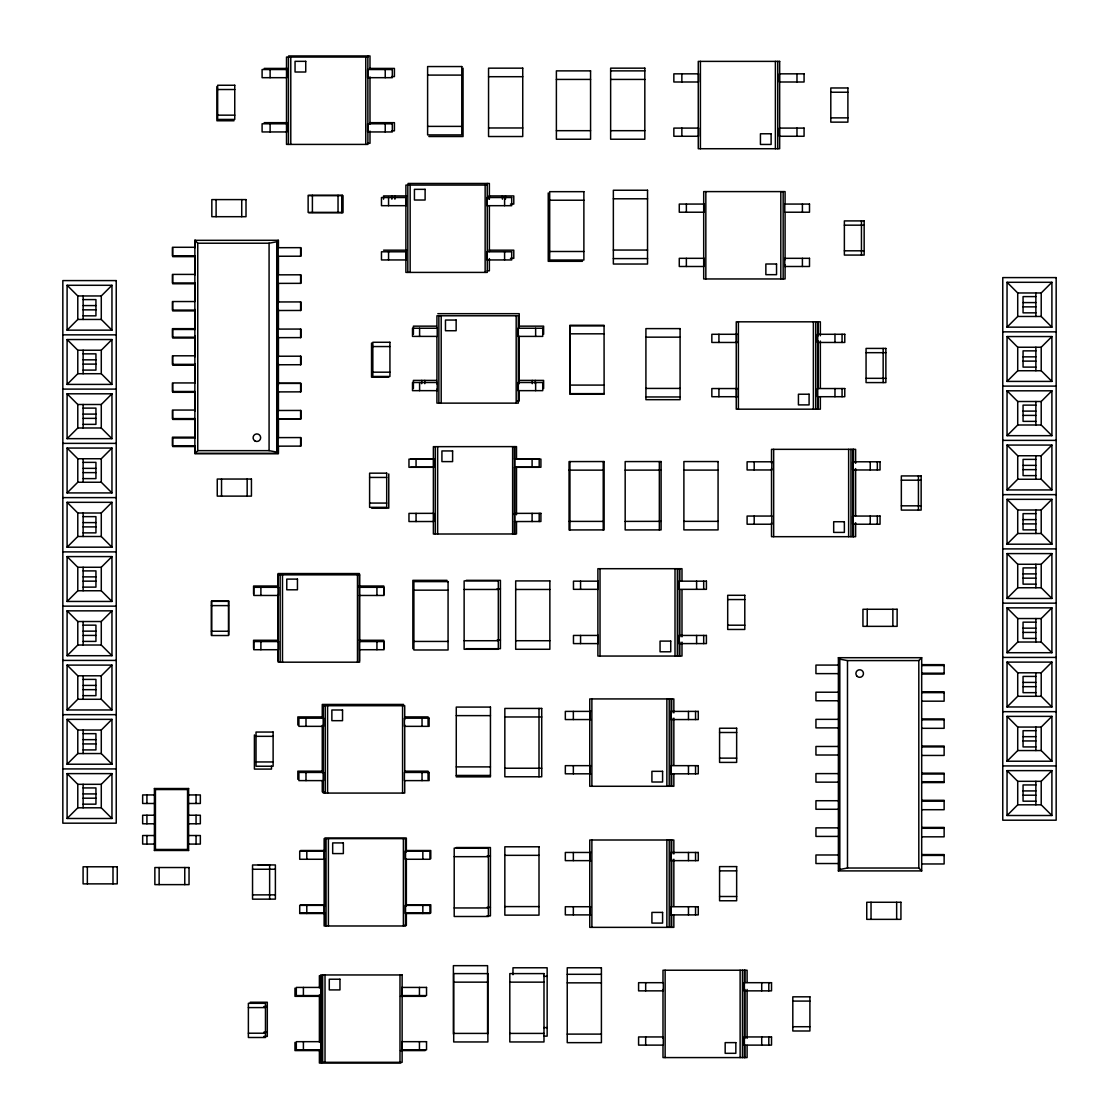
<?xml version="1.0" encoding="UTF-8"?>
<svg xmlns="http://www.w3.org/2000/svg" width="1119" height="1119" viewBox="0 0 1119 1119"><rect width="100%" height="100%" fill="white"/><g stroke="black" fill="none" stroke-linecap="round" stroke-linejoin="round"><path stroke-width="1.5" d="M67.098 330.147L77.784 319.461L101.283 319.461L111.956 330.147L111.956 285.289L67.098 285.289L67.098 330.147L111.956 330.147M67.098 285.289L77.784 295.962L101.283 295.962L111.956 285.289M67.098 384.404L77.784 373.718L101.283 373.718L111.956 384.404L111.956 339.547L67.098 339.547L67.098 384.404L111.956 384.404M67.098 339.547L77.784 350.219L101.283 350.219L111.956 339.547M67.098 438.662L77.784 427.99L101.283 427.99L111.956 438.662L111.956 393.804L67.098 393.804L67.098 438.662L111.956 438.662M67.098 393.804L77.784 404.491L101.283 404.491L111.956 393.804M194.874 240.333L197.755 243.215L269.078 243.215L276.743 241.774L278.183 240.333L278.183 453.531L194.874 453.531L194.874 240.333L278.435 240.291L278.435 247.663M67.098 492.919L77.784 482.247L101.283 482.247L111.956 492.919L111.956 448.062L67.098 448.062L67.098 492.919L111.956 492.919M67.098 448.062L77.784 458.748L101.283 458.748L111.956 448.062M67.098 547.191L77.784 536.505L101.283 536.505L111.956 547.191L67.098 547.191L67.098 502.319L111.956 502.319L111.956 547.191M67.098 502.319L77.784 513.006L101.283 513.006L111.956 502.319M194.874 453.531L197.755 450.649L197.755 243.215M67.098 601.449L77.784 590.762L101.283 590.762L111.956 601.449L67.098 601.449L67.098 556.591L111.956 556.591L111.956 601.449M67.098 556.591L77.784 567.263L101.283 567.263L111.956 556.591M67.098 655.706L77.784 645.02L101.283 645.02L111.956 655.706L67.098 655.706L67.098 610.848L111.956 610.848L111.956 655.706M101.283 645.02L101.283 621.521L111.956 610.848M67.098 709.964L77.784 699.277L101.283 699.277L111.956 709.964L111.956 665.106L67.098 665.106L67.098 709.964L111.956 709.964M101.283 699.277L101.283 675.792L111.956 665.106M67.098 764.221L77.784 753.549L77.784 730.05L67.098 719.363L111.956 719.363L111.956 764.221L67.098 764.221L67.098 719.363M111.956 764.221L101.283 753.549L101.283 730.05L111.956 719.363M67.098 818.479L77.784 807.806L77.784 784.307L67.098 773.621L111.956 773.621L111.956 818.479L67.098 818.479L67.098 773.621M77.784 784.307L101.283 784.307L111.956 773.621M188.593 850.482L187.558 849.461L187.558 789.552L188.593 788.531L154.408 788.531L154.408 850.482L188.593 850.482L188.593 788.531M154.408 850.482L155.429 849.461L155.429 789.552L154.408 788.531M1007.044 327.154L1017.717 316.467L1041.216 316.467L1051.902 327.154L1051.902 282.296L1007.044 282.296L1007.044 327.154L1051.902 327.154M1007.044 282.296L1017.717 292.968L1041.216 292.968L1051.902 282.296M1007.044 381.411L1017.717 370.739L1017.717 347.24L1007.044 336.553L1007.044 381.411L1051.902 381.411L1051.902 336.553L1007.044 336.553M1051.902 381.411L1041.216 370.739L1041.216 347.24L1051.902 336.553M1007.044 435.669L1017.717 424.996L1041.216 424.996L1051.902 435.669L1051.902 390.811L1007.044 390.811L1007.044 435.669L1051.902 435.669M1007.044 390.811L1017.717 401.497L1041.216 401.497L1051.902 390.811M1007.044 489.94L1017.717 479.254L1017.717 455.755L1007.044 445.068L1007.044 489.94L1051.902 489.94L1051.902 445.068L1007.044 445.068M1017.717 455.755L1041.216 455.755L1051.902 445.068M1007.044 544.198L1017.717 533.511L1017.717 510.012L1007.044 499.34L1007.044 544.198L1051.902 544.198L1051.902 499.34L1007.044 499.34M1017.717 510.012L1041.216 510.012L1051.902 499.34M921.692 870.904L918.811 868.022L918.811 660.588L921.692 657.706L838.383 657.706L838.383 870.904L921.692 870.904L921.692 657.706M1007.044 598.455L1017.717 587.769L1017.717 564.27L1007.044 553.597L1007.044 598.455L1051.902 598.455L1051.902 553.597L1007.044 553.597M1017.717 564.27L1041.216 564.27L1051.902 553.597M1007.044 652.713L1017.717 642.026L1017.717 618.541L1007.044 607.855L1007.044 652.713L1051.902 652.713L1051.902 607.855L1007.044 607.855M1017.717 618.541L1041.216 618.541L1051.902 607.855M838.383 870.904L839.823 869.463L847.489 868.022L918.811 868.022M1007.044 706.97L1017.717 696.298L1041.216 696.298L1051.902 706.97L1051.902 662.112L1007.044 662.112L1007.044 706.97L1051.902 706.97M1007.044 662.112L1017.717 672.799L1041.216 672.799L1051.902 662.112M1007.044 761.228L1017.717 750.555L1041.216 750.555L1051.902 761.228L1007.044 761.228L1007.044 716.37L1051.902 716.37L1051.902 761.228M1007.044 716.37L1017.717 727.056L1041.216 727.056L1051.902 716.37M1007.044 815.499L1017.717 804.813L1041.216 804.813L1051.902 815.499L1007.044 815.499L1007.044 770.627L1051.902 770.627L1051.902 815.499M1007.044 770.627L1017.717 781.314L1041.216 781.314L1051.902 770.627M288.604 55.95L369.997 55.95L369.997 68.175M367.899 57.055L286.506 57.055L286.506 144.407L367.899 144.407L367.857 55.95M264.182 68.413L287.289 68.413M369.704 68.413L394.42 68.413L394.42 76.582L391.58 76.582M610.638 70.875L644.824 70.875M427.612 75.099L461.783 75.099M488.555 76.707L522.741 76.707M556.381 79.421L590.566 79.421M610.638 79.421L644.824 79.421M217.659 89.52L234.752 89.52M830.802 92.234L847.894 92.234M217.659 115.159L234.752 115.159M830.802 117.873L847.894 117.873M234.011 120.768L216.918 120.768L216.918 86.597M264.182 122.67L287.289 122.67M369.704 122.67L394.42 122.67L394.42 130.839L391.58 130.839M427.612 126.377L461.783 126.377M488.555 127.972L522.741 127.972M556.381 130.685L590.566 130.685M610.638 130.685L644.824 130.685M428.871 136.518L463.056 136.518L463.056 68.161M367.857 143.302L369.997 143.302L369.997 131.077M407.973 183.46L489.367 183.46L489.367 199.182M487.269 185.069L405.889 185.069L405.889 272.407L487.269 272.407L487.227 183.46M308.788 195.601L342.973 195.601L342.973 212.694L308.788 212.694M406.659 195.923L383.565 195.923L383.565 199.196M613.352 198.79L647.537 198.79M549.695 200.217L583.88 200.217M510.46 204.092L513.789 204.092L513.789 195.923L489.073 195.923L489.073 199.196M844.369 225.171L864.162 225.171M194.874 247.285L172.438 247.285L172.438 255.831L194.874 255.831M278.183 247.705L300.871 247.663L300.871 256.209L278.183 256.251M383.565 250.18L406.659 250.18M489.073 250.18L513.789 250.18L513.789 258.349L510.46 258.349M613.352 250.055L647.537 250.055M844.369 250.81L864.162 250.81M549.695 251.495L583.88 251.495M195.126 256.643L172.69 256.643L172.69 248.096M613.352 258.601L647.537 258.601M582.426 261.314L548.24 261.314L548.24 192.958M487.227 270.812L489.367 270.812L489.367 258.587M194.874 274.407L172.438 274.407L172.438 282.953L194.874 282.953M278.183 274.84L300.871 274.798L300.871 283.345L278.183 283.387M195.126 283.764L172.69 283.764L172.69 275.218M1035.872 296.605L1023.06 296.605L1023.06 312.844L1035.872 312.844M83.128 299.598L95.94 299.598L95.94 315.838L83.128 315.838M194.874 301.543L172.438 301.543L172.438 310.089L194.874 310.089M278.183 301.962L300.871 301.92L300.871 310.467L278.183 310.509M1023.06 302.592L1035.872 302.592M83.128 305.585L95.94 305.585M1023.06 306.858L1035.872 306.858M83.128 309.851L95.94 309.851M195.126 310.9L172.69 310.9L172.69 302.354M437.823 313.684L519.216 313.684L519.216 327.657M604.12 325.895L569.949 325.895L569.949 394.252L604.12 394.252L604.064 325.279L569.879 325.279L569.879 393.636L604.064 393.636M436.508 326.147L413.401 326.147L413.401 334.315M518.908 326.147L543.624 326.147L543.624 334.315M194.874 328.664L172.438 328.664L172.438 337.211L194.874 337.211M278.183 329.098L300.871 329.056L300.871 337.602L278.183 337.644M195.126 329.476L172.69 329.476L172.69 338.022L195.126 338.022M1002.764 331.853L1056.168 331.853M569.879 333.826L604.064 333.826M737.645 334.287L711.838 334.287L711.838 342.456L737.645 342.456M62.832 334.847L116.236 334.847M645.915 337.155L680.086 337.155M372.837 346.554L389.93 346.554M1017.717 347.24L1041.216 347.24M1035.872 350.862L1023.06 350.862L1023.06 367.102L1035.872 367.102M866.064 352.681L885.87 352.681M83.128 353.856L95.94 353.856L95.94 370.095L83.128 370.095M194.874 355.8L172.438 355.8L172.438 364.346L194.874 364.346M278.183 356.234L300.871 356.192L300.871 364.724L278.183 364.766M1023.06 356.849L1035.872 356.849M83.128 359.842L95.94 359.842M1023.06 361.115L1035.872 361.115M83.128 364.109L95.94 364.109M195.126 365.158L172.69 365.158L172.69 356.611M1017.717 370.739L1041.216 370.739M372.837 372.179L389.93 372.179M388.629 377.201L371.536 377.201L371.536 343.029M866.064 378.32L885.87 378.32M436.508 380.404L413.401 380.404L413.401 388.573M194.874 382.936L172.438 382.936L172.438 391.482L194.874 391.482M278.435 383.313L300.871 383.313L300.871 391.86L278.183 391.902M278.183 383.355L300.605 383.355L300.605 391.902M569.879 385.09L604.064 385.09M1002.764 386.111L1056.168 386.111M645.915 388.419L680.086 388.419M737.645 388.545L711.838 388.545L711.838 396.713L737.645 396.713M62.832 389.104L116.236 389.104M195.126 392.293L172.69 392.293L172.69 383.747M645.915 396.965L680.086 396.965M517.076 401.036L519.216 401.036L519.216 390.559M1035.872 405.12L1023.06 405.12L1023.06 421.359L1035.872 421.359M83.128 408.113L95.94 408.113L95.94 424.353L83.128 424.353M194.874 410.058L172.438 410.058L172.438 418.604L194.874 418.604M278.183 410.491L300.871 410.449L300.871 418.996L278.435 418.996M1023.06 411.107L1035.872 411.107M83.128 414.1L95.94 414.1M1023.06 415.387L1035.872 415.387M83.128 418.366L95.94 418.366M278.183 419.038L300.605 419.038L300.605 410.491M194.874 437.193L172.438 437.193L172.438 445.74L194.874 445.74M278.183 437.613L300.871 437.571L300.871 446.117L278.183 446.159M1002.764 440.368L1056.168 440.368M62.832 443.362L116.236 443.362M197.755 450.649L269.078 450.649L276.743 452.09L278.183 453.531M410.687 459.084L433.794 459.084M516.195 459.084L540.911 459.084L540.911 467.252L516.195 467.252M1035.872 459.391L1023.06 459.391L1023.06 475.617L1035.872 475.617M83.128 462.371L95.94 462.371L95.94 478.61L83.128 478.61M1023.06 465.364L1035.872 465.364M410.687 467.252L433.794 467.252M83.128 468.357L95.94 468.357M1023.06 469.644L1035.872 469.644M569.053 470.134L603.225 470.134M625.171 470.134L661.105 470.092M683.891 470.092L718.076 470.092M83.128 472.624L95.94 472.624M369.606 477.435L386.698 477.435M1017.717 479.254L1041.216 479.254L1051.902 489.94M901.341 480.191L921.147 480.191M1002.764 494.64L1056.168 494.64M62.832 497.619L116.236 497.619M369.606 503.074L386.698 503.074M901.341 505.83L921.147 505.83M371.69 508.138L388.769 508.138L388.769 473.952M433.794 513.341L408.967 513.383L408.967 521.552L433.794 521.51M1035.872 513.649L1023.06 513.649L1023.06 529.874L1035.872 529.874M83.128 516.642L95.94 516.642L95.94 532.868L83.128 532.868M1023.06 519.622L1035.872 519.622M569.053 521.398L603.225 521.398M625.171 521.398L661.105 521.356M683.891 521.356L718.076 521.356M83.128 522.615L95.94 522.615M1023.06 523.902L1035.872 523.902M83.128 526.895L95.94 526.895M1017.717 533.511L1041.216 533.511L1051.902 544.198M1002.764 548.897L1056.168 548.897M62.832 551.891L116.236 551.891M1035.872 567.906L1023.06 567.906L1023.06 584.146L1035.872 584.146M83.128 570.9L95.94 570.9L95.94 587.125L83.128 587.125M1023.06 573.893L1035.872 573.893M83.128 576.872L95.94 576.872M1023.06 578.159L1035.872 578.159M447.027 580.341L412.855 580.341L412.855 648.698M466.259 580.341L500.431 580.341L500.431 648.698L466.259 648.698M83.128 581.153L95.94 581.153M278.281 586.02L253.565 586.02L253.565 594.175M359.073 586.02L383.789 586.02L383.789 594.175M359.311 587.307L384.027 587.307L384.027 595.462L359.311 595.462M1017.717 587.769L1041.216 587.769L1051.902 598.455M497.018 588.888L500.431 588.888M464.133 589.461L498.319 589.461M515.691 589.461L549.863 589.461M413.89 590.161L448.076 590.161M727.7 599.56L744.792 599.56M1002.764 603.155L1056.168 603.155M211.421 605.617L228.514 605.617M62.832 606.148L116.236 606.148M67.098 610.848L77.784 621.521L101.283 621.521M1035.872 622.164L1023.06 622.164L1023.06 638.403L1035.872 638.403M83.128 625.157L95.94 625.157L95.94 641.397L83.128 641.397M727.7 625.199L744.792 625.199M1023.06 628.151L1035.872 628.151M83.128 631.144L95.94 631.144M211.421 631.242L228.514 631.242M1023.06 632.417L1035.872 632.417M83.128 635.41L95.94 635.41M497.018 640.152L500.431 640.152M278.281 640.278L253.565 640.278L253.565 648.447M359.073 640.278L383.789 640.278L383.789 648.447M464.133 640.725L498.319 640.725M515.691 640.725L549.863 640.725M413.89 641.439L448.076 641.439M1017.717 642.026L1041.216 642.026L1051.902 652.713M1002.764 657.413L1056.168 657.413M62.832 660.406L116.236 660.406M838.383 657.706L839.823 659.147L847.489 660.588L918.811 660.588M921.692 664.658L944.128 664.658L944.128 674.058L921.692 674.058M838.383 665.078L815.947 665.078L815.947 673.624L838.383 673.624M921.692 665.511L944.128 665.511M921.692 673.204L944.128 673.204M67.098 665.106L77.784 675.792L101.283 675.792M1035.872 676.422L1023.06 676.422L1023.06 692.661L1035.872 692.661M83.128 679.415L95.94 679.415L95.94 695.654L83.128 695.654M1023.06 682.408L1035.872 682.408M83.128 685.401L95.94 685.401M1023.06 686.674L1035.872 686.674M83.128 689.668L95.94 689.668M921.692 691.78L944.128 691.78L944.128 701.179L921.692 701.179M838.383 692.213L815.947 692.213L815.947 700.76L838.383 700.76M921.692 692.633L944.128 692.633M403.637 704.438L322.258 704.438L322.258 718.412M591.098 711.39L565.333 711.39L565.333 719.559L591.098 719.559M1002.764 711.67L1056.168 711.67M62.832 714.663L116.236 714.663M456.272 715.628L490.458 715.628M322.552 716.901L297.836 716.901L297.836 725.07M404.952 716.901L428.059 716.901L428.059 725.07M504.837 716.971L541.722 716.971M921.692 718.916L944.128 718.916L944.128 728.315L921.692 728.315M838.383 719.349L815.947 719.349L815.947 727.882L838.383 727.882M921.692 719.769L944.128 719.769M77.784 730.05L101.283 730.05M1035.872 730.693L1023.06 730.693L1023.06 746.919L1035.872 746.919M719.573 732.497L736.652 732.497M83.128 733.672L95.94 733.672L95.94 749.912L83.128 749.912M256.027 736.33L273.12 736.33M1023.06 736.666L1035.872 736.666M83.128 739.659L95.94 739.659M1023.06 740.946L1035.872 740.946M83.128 743.925L95.94 743.925M921.692 746.051L944.128 746.051L944.128 755.451L921.692 755.451M838.383 746.471L815.947 746.471L815.947 755.017L838.383 755.017M921.692 746.905L944.128 746.905M77.784 753.549L101.283 753.549M719.573 758.136L736.652 758.136M256.027 761.955L273.12 761.955M591.098 765.662L565.333 765.662L565.333 773.816L591.098 773.816M1002.764 765.928L1056.168 765.928M456.272 766.893L490.458 766.893M504.837 768.235L541.722 768.235M62.832 768.921L116.236 768.921M322.552 771.173L297.836 771.173L297.836 779.328M404.952 771.173L428.059 771.173L428.059 779.328M921.692 773.173L944.128 773.173L944.128 782.573L921.692 782.573M838.383 773.607L815.947 773.607L815.947 782.153L838.383 782.153M921.692 774.026L944.128 774.026M456.272 775.439L490.458 775.439M921.692 781.719L944.128 781.719M1035.872 784.951L1023.06 784.951L1023.06 801.176L1035.872 801.176M83.128 787.93L95.94 787.93L95.94 804.169L83.128 804.169M155.429 789.552L187.558 789.552M1023.06 790.923L1035.872 790.923M324.384 791.79L322.258 791.79L322.258 781.314M83.128 793.917L95.94 793.917M154.408 794.938L142.659 794.938L142.659 803.484L154.408 803.484M188.593 794.938L200.343 794.938L200.343 803.484L188.593 803.484M1023.06 795.203L1035.872 795.203M83.128 798.197L95.94 798.197M921.692 800.309L944.128 800.309L944.128 809.708L921.692 809.708M838.383 800.728L815.947 800.728L815.947 809.275L838.383 809.275M921.692 801.162L944.128 801.162M77.784 807.806L101.283 807.806L111.956 818.479M154.408 815.233L142.659 815.233L142.659 823.78L154.408 823.78M188.593 815.233L200.343 815.233L200.343 823.78L188.593 823.78M921.692 827.431L944.128 827.431L944.128 836.83L921.692 836.83M838.383 827.864L815.947 827.864L815.947 836.411L838.383 836.411M921.692 828.284L944.128 828.284M154.408 835.529L142.659 835.529L142.659 844.076L154.408 844.076M188.593 835.529L200.343 835.529L200.343 844.076L188.593 844.076M456.258 847.531L490.43 847.531L490.43 915.901L487.017 915.901M155.429 849.461L187.558 849.461M300.549 850.51L325.265 850.51M406.057 850.51L430.773 850.51L430.773 858.665M591.098 852.468L565.333 852.468L565.333 860.637L591.098 860.637M921.692 854.566L944.128 854.566L944.128 863.966L921.692 863.966M838.383 854.986L815.947 854.986L815.947 863.532L838.383 863.532M504.837 855.336L539.008 855.336M921.692 855.42L944.128 855.42M487.017 856.077L490.43 856.077M454.202 856.678L488.388 856.678M258.293 864.945L275.386 864.945L275.386 899.13L252.544 899.172L252.544 864.987L269.637 864.987L269.637 899.172M252.544 869.267L275.386 869.225M719.573 870.862L736.652 870.862M252.544 894.892L275.386 894.85M719.573 896.501L736.652 896.501M300.549 904.767L325.265 904.767M406.057 904.767L430.773 904.767L430.773 912.922L406.057 912.922M504.837 906.6L539.008 906.6M591.098 906.726L565.333 906.726L565.333 914.894L591.098 914.894M487.017 907.355L490.43 907.355M454.202 907.957L488.388 907.957M300.549 912.922L325.265 912.922M404.225 925.385L406.351 925.385L406.351 913.16M567.235 974.299L601.407 974.299M543.736 976.327L547.149 976.327M453.699 982.146L487.87 982.146M509.816 982.146L543.988 982.146M567.235 982.846L601.407 982.846M319.684 996.33L294.968 996.33L294.968 988.161M400.476 996.33L425.192 996.33M792.811 1001.085L809.904 1001.085M250.222 1002.246L267.301 1002.246L267.301 1036.418L263.888 1036.418M263.888 1006.513L267.301 1006.513M248.376 1007.59L265.469 1007.59M792.811 1026.724L809.904 1026.724M543.736 1027.606L547.149 1027.606M263.888 1032.152L267.301 1032.152M248.376 1033.215L265.469 1033.215M453.699 1033.41L487.87 1033.41M509.816 1033.41L543.988 1033.41M567.235 1034.11L601.407 1034.11M543.736 1036.138L547.149 1036.138L547.149 967.781L512.978 967.781L512.978 974.733M319.684 1050.587L294.968 1050.587L294.968 1042.418M400.476 1050.587L425.192 1050.587M400.784 1063.05L319.391 1063.05L319.391 1050.825M1041.216 292.968L1041.216 316.467M1041.216 401.497L1041.216 424.996M1041.216 455.755L1041.216 479.254M1041.216 510.012L1041.216 533.511M1041.216 564.27L1041.216 587.769M1041.216 618.541L1041.216 642.026M1041.216 672.799L1041.216 696.298M1041.216 727.056L1041.216 750.555M1041.216 781.314L1041.216 804.813M1035.872 292.968L1035.872 316.467M1035.872 347.24L1035.872 370.739M1035.872 401.497L1035.872 424.996M1035.872 455.755L1035.872 479.254M1035.872 510.012L1035.872 533.511M1035.872 564.27L1035.872 587.769M1035.872 618.541L1035.872 642.026M1035.872 672.799L1035.872 696.298M1035.872 727.056L1035.872 750.555M1035.872 781.314L1035.872 804.813M1017.717 292.968L1017.717 316.467M1017.717 401.497L1017.717 424.996M1017.717 672.799L1017.717 696.298M1017.717 727.056L1017.717 750.555M1017.717 781.314L1017.717 804.813M918.433 475.925L918.433 510.096M896.655 902.264L896.655 919.356M892.864 609.268L892.864 626.346M883.157 348.415L883.157 382.586M877.324 461.797L877.324 469.966M877.324 516.055L877.324 524.224M871.03 902.264L871.03 919.356M870.232 461.797L870.232 469.966M870.232 516.055L870.232 524.224M867.225 609.268L867.225 626.346M861.448 220.905L861.448 255.076M855.629 463.308L855.629 449.334L771.523 449.334L771.523 463.308M855.629 468.553L855.629 515.719M855.629 522.713L855.629 536.686L771.523 536.686L771.523 522.713M853.489 449.334L853.489 463.308M853.489 468.553L853.489 515.719M853.489 522.713L853.489 536.686M852.916 449.334L852.916 536.686M850.986 449.334L850.986 536.686M848.636 449.334L848.636 536.686M847.489 660.588L847.489 868.022M842.061 334.287L842.061 342.456M842.061 388.545L842.061 396.713M839.823 659.147L839.823 869.463M834.97 334.287L834.97 342.456M834.97 388.545L834.97 396.713M820.353 335.798L820.353 321.824L736.246 321.824L736.246 409.176L820.353 409.176L820.353 396.951M820.353 341.043L820.353 388.209M818.213 321.824L818.213 335.798M818.213 341.043L818.213 388.209M818.213 396.951L818.213 409.176M817.639 321.824L817.639 409.176M815.709 321.824L815.709 409.176M813.373 321.824L813.373 409.176M802.407 204.064L802.407 212.218M802.407 258.321L802.407 266.49M796.98 73.84L796.98 81.995M796.98 128.098L796.98 136.266M785.09 203.826L785.09 191.601L703.697 191.601L703.697 278.953L785.09 278.953L785.09 264.979M785.09 212.568L785.09 259.734M783.16 191.601L783.16 278.953M780.81 191.601L780.81 278.953M777.733 61.377L777.733 148.729M775.383 61.377L775.383 148.729M773.663 449.334L773.663 536.686M771.523 468.553L771.523 515.719M768.809 982.692L768.809 990.861M768.809 1036.949L768.809 1045.118M761.717 982.692L761.717 990.861M761.717 1036.949L761.717 1045.118M754.192 461.797L754.192 469.966M754.192 516.055L754.192 524.224M747.1 982.454L747.1 970.229L662.994 970.229L662.994 982.454M747.1 989.448L747.1 1038.362M747.1 1045.356L747.1 1057.581L662.994 1057.581L662.994 1045.356M744.96 970.229L744.96 982.454M744.96 989.448L744.96 1038.362M744.96 1045.356L744.96 1057.581M744.387 970.229L744.387 1057.581M742.456 970.229L742.456 1057.581M740.121 970.229L740.121 1057.581M738.386 321.824L738.386 409.176M736.554 334.287L736.554 342.456M736.554 388.545L736.554 396.713M718.93 334.287L718.93 342.456M718.93 388.545L718.93 396.713M705.837 191.601L705.837 278.953M703.697 581.167L703.697 589.335M703.697 635.438L703.697 643.593M700.41 61.377L700.41 148.729M696.605 581.167L696.605 589.335M696.605 635.438L696.605 643.593M695.556 711.39L695.556 719.559M695.556 765.662L695.556 773.816M695.556 852.468L695.556 860.637M695.556 906.726L695.556 914.894M688.465 711.39L688.465 719.559M688.465 765.662L688.465 773.816M688.465 852.468L688.465 860.637M688.465 906.726L688.465 914.894M686.367 204.064L686.367 212.218M686.367 258.321L686.367 266.49M681.863 73.84L681.863 81.995M681.863 128.098L681.863 136.266M681.989 580.943L681.989 568.704L597.882 568.704L597.882 656.056L681.989 656.056L681.989 642.082M681.989 589.671L681.989 636.837M679.848 568.704L679.848 580.943M679.848 589.671L679.848 636.837M679.848 642.082L679.848 656.056M679.275 568.704L679.275 656.056M677.345 568.704L677.345 656.056M675.009 568.704L675.009 656.056M673.848 712.901L673.848 698.927L589.755 698.927L589.755 786.279L673.848 786.279L673.848 774.054M673.848 718.146L673.848 765.312M673.848 853.979L673.848 840.005L589.755 840.005L589.755 927.357L673.848 927.357L673.848 915.132M673.848 859.224L673.848 906.39M671.722 698.927L671.722 712.901M671.722 718.146L671.722 765.312M671.722 774.054L671.722 786.279M671.722 840.005L671.722 853.979M671.722 859.224L671.722 906.39M671.722 915.132L671.722 927.357M671.134 698.927L671.134 786.279M671.134 840.005L671.134 927.357M669.204 698.927L669.204 786.279M669.204 840.005L669.204 927.357M666.868 698.927L666.868 786.279M666.868 840.005L666.868 927.357M665.134 970.229L665.134 1057.581M662.994 989.448L662.994 1038.362M659.343 461.587L659.343 529.944M645.677 982.692L645.677 990.861M645.677 1036.949L645.677 1045.118M603.225 461.587L603.225 529.944M600.022 568.704L600.022 656.056M591.881 698.927L591.881 786.279M591.881 840.005L591.881 927.357M590.049 711.39L590.049 719.559M590.049 765.662L590.049 773.816M590.049 852.468L590.049 860.637M590.049 906.726L590.049 914.894M580.565 581.167L580.565 589.335M580.565 635.438L580.565 643.593M573.348 711.39L573.348 719.559M573.348 765.662L573.348 773.816M573.348 852.468L573.348 860.637M573.348 906.726L573.348 914.894M569.949 461.546L569.949 529.902M543.624 388.573L543.624 380.404L518.908 380.404L518.908 383.677M539.19 513.383L539.19 521.552M539.008 708.425L539.008 776.782M535.637 328.245L535.637 336.399M535.637 382.502L535.637 390.657M535.316 380.404L535.316 383.677M532.266 380.404L532.266 383.677M532.098 459.126L532.098 467.294M532.098 513.383L532.098 521.552M519.216 336.399L519.216 383.565M516.502 458.846L516.502 446.621L433.375 446.663L433.375 534.015L516.502 533.973L516.502 521.748M516.502 467.588L516.502 514.754M516.181 315.782L516.181 403.134M514.768 446.663L514.768 534.015M514.362 446.621L514.362 458.846M514.362 467.588L514.362 514.754M514.362 521.748L514.362 533.973M512.628 446.663L512.628 534.015M505.48 195.923L505.48 199.196M504.599 197.531L504.599 205.686M504.599 251.789L504.599 259.944M502.417 195.923L502.417 199.196M489.367 206.176L489.367 251.593M487.576 1034.026L487.576 965.669L453.391 965.669L453.391 1034.026M485.142 185.069L485.142 272.407M441.194 315.782L441.194 403.134M438.858 315.782L438.858 403.134M437.655 446.663L437.655 534.015M436.928 328.007L436.928 315.782L518.307 315.782L518.307 403.134L436.928 403.134L436.928 389.146M436.928 336.749L436.928 383.915M435.305 446.663L435.305 534.015M433.682 513.383L433.682 521.552M424.772 380.404L424.772 383.677M422.842 851.111L422.842 859.266M422.842 905.369L422.842 913.524M422.031 718.188L422.031 726.343M422.031 772.446L422.031 780.614M421.709 380.404L421.709 383.677M419.597 328.245L419.597 336.399M419.597 382.502L419.597 390.657M419.443 987.42L419.443 995.574M419.443 1041.677L419.443 1049.832M416.058 459.126L416.058 467.294M416.058 513.383L416.058 521.552M410.155 185.069L410.155 272.407M407.82 185.069L407.82 272.407M406.351 852.021L406.351 838.047L324.958 838.047L324.958 850.272M406.351 859L406.351 906.18M404.714 719.699L404.714 705.725L323.321 705.725L323.321 793.077L404.714 793.077L404.714 780.852M404.714 724.944L404.714 772.11M403.386 838.635L403.386 925.986M402.574 705.725L402.574 793.077M399.987 974.957L399.987 1062.309M394.923 195.923L394.923 199.196M391.874 195.923L391.874 199.196M388.559 197.531L388.559 205.686M388.559 251.789L388.559 259.944M385.23 69.532L385.23 77.687M385.23 123.789L385.23 131.944M376.935 587.307L376.935 595.462M376.935 641.565L376.935 649.719M369.997 76.917L369.997 124.083M365.759 57.055L365.759 144.407M359.381 639.942L359.381 573.557L277.988 573.557L277.988 587.531M359.381 650.419L359.381 660.909M357.479 574.844L357.479 662.182M341.91 195.601L341.91 212.694M338.036 195.321L338.036 212.414M328.399 838.635L328.399 925.986M327.587 705.725L327.587 793.077M326.063 838.635L326.063 925.986M325.251 705.725L325.251 793.077M324.958 859L324.958 906.18M324.958 913.16L324.958 925.385M325.014 974.957L325.014 1062.309M322.664 974.957L322.664 1062.309M322.258 725.406L322.258 772.572M321.531 987.923L321.531 975.698L319.391 975.698L319.391 987.923M321.531 994.917L321.531 1042.083M321.531 1049.076L321.531 1063.05M319.391 994.917L319.391 1042.083M312.397 195.321L312.397 212.414M306.802 851.111L306.802 859.266M306.802 905.369L306.802 913.524M305.991 718.188L305.991 726.343M305.991 772.446L305.991 780.614M303.403 987.42L303.403 995.574M303.403 1041.677L303.403 1049.832M300.605 247.705L300.605 256.251M300.605 274.84L300.605 283.387M300.605 301.962L300.605 310.509M300.605 329.098L300.605 337.644M300.605 356.234L300.605 364.766M300.605 437.613L300.605 446.159M290.786 57.055L290.786 144.407M288.436 57.055L288.436 144.407M282.492 574.844L282.492 662.182M280.156 574.844L280.156 662.182M278.435 256.209L278.435 274.798M278.435 283.345L278.435 302.564M278.435 309.543L278.435 328.762M278.435 337.504L278.435 356.709M278.435 363.703L278.435 384.67M278.435 391.65L278.435 410.869M278.435 419.415L278.435 438.005M278.435 446.551L278.435 453.489L195.126 453.489L195.126 446.551L172.69 446.551L172.69 438.005L195.126 438.005L195.126 419.415L172.69 419.415L172.69 410.869M277.988 594.525L277.988 639.942M277.988 650.419L277.988 660.909M276.743 241.774L276.743 452.09M271.497 766.249L271.497 769.089L254.405 769.089L254.405 734.917M270.113 69.532L270.113 77.687M270.113 123.789L270.113 131.944M269.078 243.215L269.078 450.649M260.895 587.307L260.895 595.462M260.895 641.565L260.895 649.719M247.159 479.044L247.159 496.123M241.732 199.602L241.732 216.694M228.71 634.977L228.71 600.805L211.617 600.805L211.617 634.977M221.534 479.044L221.534 496.123M216.107 199.602L216.107 216.694M196.063 794.938L196.063 803.484M196.063 815.233L196.063 823.78M196.063 835.529L196.063 844.076M195.126 240.291L195.126 247.663M195.126 256.209L195.126 274.798M195.126 283.345L195.126 300.815M195.126 309.543L195.126 328.762M195.126 335.756L195.126 356.709M195.126 363.703L195.126 382.922M195.126 391.65L195.126 410.869M184.761 867.533L184.761 884.625M159.136 867.533L159.136 884.625M146.925 794.938L146.925 803.484M146.925 815.233L146.925 823.78M146.925 835.529L146.925 844.076M112.991 866.791L112.991 883.87M101.283 295.962L101.283 319.461M101.283 350.219L101.283 373.718M101.283 404.491L101.283 427.99M101.283 458.748L101.283 482.247M101.283 513.006L101.283 536.505M101.283 567.263L101.283 590.762M101.283 784.307L101.283 807.806M87.352 866.791L87.352 883.87M83.128 295.962L83.128 319.461M83.128 350.219L83.128 373.718M83.128 404.491L83.128 427.99M83.128 458.748L83.128 482.247M83.128 513.006L83.128 536.505M83.128 567.263L83.128 590.762M83.128 621.521L83.128 645.02M83.128 675.792L83.128 699.277M83.128 730.05L83.128 753.549M83.128 784.307L83.128 807.806M77.784 295.962L77.784 319.461M77.784 350.219L77.784 373.718M77.784 404.491L77.784 427.99M77.784 458.748L77.784 482.247M77.784 513.006L77.784 536.505M77.784 567.263L77.784 590.762M77.784 621.521L77.784 645.02M77.784 675.792L77.784 699.277M305.739 61.335L295.052 61.335L295.052 72.008L305.739 72.008L305.739 61.335M779.663 61.377L698.27 61.377L698.27 148.729L779.663 148.729L779.663 61.377M461.783 66.553L427.612 66.553L427.612 134.909L461.783 134.909L461.783 66.553M522.741 68.161L488.555 68.161L488.555 136.518L522.741 136.518L522.741 68.161M644.824 68.161L610.638 68.161L610.638 139.232L644.824 139.232L644.824 68.161M286.814 69.532L262.098 69.532L262.098 77.687L286.814 77.687L286.814 69.532M392.321 69.532L367.605 69.532L367.605 77.687L392.321 77.687L392.321 69.532M590.566 70.875L556.381 70.875L556.381 139.232L590.566 139.232L590.566 70.875M698.564 73.84L673.848 73.84L673.848 81.995L698.564 81.995L698.564 73.84M804.071 73.84L779.356 73.84L779.356 81.995L804.071 81.995L804.071 73.84M234.752 85.254L217.659 85.254L217.659 119.425L234.752 119.425L234.752 85.254M847.894 87.967L830.802 87.967L830.802 122.139L847.894 122.139L847.894 87.967M286.814 123.789L262.098 123.789L262.098 131.944L286.814 131.944L286.814 123.789M392.321 123.789L367.605 123.789L367.605 131.944L392.321 131.944L392.321 123.789M698.564 128.098L673.848 128.098L673.848 136.266L698.564 136.266L698.564 128.098M804.071 128.098L779.356 128.098L779.356 136.266L804.071 136.266L804.071 128.098M771.117 133.776L760.43 133.776L760.43 144.449L771.117 144.449L771.117 133.776M425.108 189.335L414.436 189.335L414.436 200.021L425.108 200.021L425.108 189.335M647.537 190.244L613.352 190.244L613.352 264.028L647.537 264.028L647.537 190.244M583.88 191.671L549.695 191.671L549.695 260.028L583.88 260.028L583.88 191.671M342.316 195.321L308.131 195.321L308.131 212.414L342.316 212.414L342.316 195.321M406.183 197.531L381.467 197.531L381.467 205.686L406.183 205.686L406.183 197.531M511.691 197.531L486.975 197.531L486.975 205.686L511.691 205.686L511.691 197.531M246.012 199.602L211.827 199.602L211.827 216.694L246.012 216.694L246.012 199.602M703.991 204.064L679.275 204.064L679.275 212.218L703.991 212.218L703.991 204.064M809.499 204.064L784.783 204.064L784.783 212.218L809.499 212.218L809.499 204.064M864.162 220.905L844.369 220.905L844.369 255.076L864.162 255.076L864.162 220.905M406.183 251.789L381.467 251.789L381.467 259.944L406.183 259.944L406.183 251.789M511.691 251.789L486.975 251.789L486.975 259.944L511.691 259.944L511.691 251.789M703.991 258.321L679.275 258.321L679.275 266.49L703.991 266.49L703.991 258.321M809.499 258.321L784.783 258.321L784.783 266.49L809.499 266.49L809.499 258.321M776.544 264L765.858 264L765.858 274.673L776.544 274.673L776.544 264M1056.168 277.596L1002.764 277.596L1002.764 820.199L1056.168 820.199L1056.168 277.596M116.236 280.589L62.832 280.589L62.832 823.178L116.236 823.178L116.236 280.589M456.146 320.048L445.474 320.048L445.474 330.734L456.146 330.734L456.146 320.048M437.221 328.245L412.505 328.245L412.505 336.399L437.221 336.399L437.221 328.245M542.729 328.245L518.013 328.245L518.013 336.399L542.729 336.399L542.729 328.245M680.086 328.608L645.915 328.608L645.915 399.679L680.086 399.679L680.086 328.608M844.775 334.287L817.346 334.287L817.346 342.456L844.775 342.456L844.775 334.287M389.93 342.274L372.837 342.274L372.837 376.46L389.93 376.46L389.93 342.274M885.87 348.415L866.064 348.415L866.064 382.586L885.87 382.586L885.87 348.415M437.221 382.502L412.505 382.502L412.505 390.657L437.221 390.657L437.221 382.502M542.729 382.502L518.013 382.502L518.013 390.657L542.729 390.657L542.729 382.502M844.775 388.545L817.346 388.545L817.346 396.713L844.775 396.713L844.775 388.545M809.093 394.224L798.42 394.224L798.42 404.896L809.093 404.896L809.093 394.224M452.608 450.943L441.921 450.943L441.921 461.615L452.608 461.615L452.608 450.943M433.682 459.126L408.967 459.126L408.967 467.294L433.682 467.294L433.682 459.126M539.19 459.126L514.474 459.126L514.474 467.294L539.19 467.294L539.19 459.126M604.12 461.546L569.053 461.587L569.053 529.944L604.12 529.902L604.12 461.546M661.105 461.546L625.171 461.587L625.171 529.944L661.105 529.902L661.105 461.546M718.076 461.546L683.891 461.546L683.891 529.902L718.076 529.902L718.076 461.546M771.816 461.797L747.1 461.797L747.1 469.966L771.816 469.966L771.816 461.797M880.038 461.797L852.608 461.797L852.608 469.966L880.038 469.966L880.038 461.797M386.698 473.169L369.606 473.169L369.606 507.341L386.698 507.341L386.698 473.169M921.147 475.925L901.341 475.925L901.341 510.096L921.147 510.096L921.147 475.925M251.439 479.044L217.254 479.044L217.254 496.123L251.439 496.123L251.439 479.044M540.911 513.341L514.474 513.383L514.474 521.552L540.911 521.51L540.911 513.341M771.816 516.055L747.1 516.055L747.1 524.224L771.816 524.224L771.816 516.055M880.038 516.055L852.608 516.055L852.608 524.224L880.038 524.224L880.038 516.055M844.369 521.734L833.683 521.734L833.683 532.406L844.369 532.406L844.369 521.734M359.619 574.844L278.225 574.844L278.225 662.182L359.619 662.182L359.619 574.844M297.444 579.11L286.772 579.11L286.772 589.797L297.444 589.797L297.444 579.11M498.319 580.915L464.133 580.915L464.133 649.272L498.319 649.272L498.319 580.915M549.863 580.915L515.691 580.915L515.691 649.272L549.863 649.272L549.863 580.915M598.189 581.167L573.474 581.167L573.474 589.335L598.189 589.335L598.189 581.167M706.411 581.167L678.981 581.167L678.981 589.335L706.411 589.335L706.411 581.167M448.076 581.614L413.89 581.614L413.89 649.985L448.076 649.985L448.076 581.614M278.519 587.307L253.803 587.307L253.803 595.462L278.519 595.462L278.519 587.307M744.792 595.294L727.7 595.294L727.7 629.465L744.792 629.465L744.792 595.294M228.514 601.337L211.421 601.337L211.421 635.522L228.514 635.522L228.514 601.337M897.13 609.268L862.945 609.268L862.945 626.346L897.13 626.346L897.13 609.268M598.189 635.438L573.474 635.438L573.474 643.593L598.189 643.593L598.189 635.438M706.411 635.438L678.981 635.438L678.981 643.593L706.411 643.593L706.411 635.438M670.729 641.103L660.056 641.103L660.056 651.79L670.729 651.79L670.729 641.103M278.519 641.565L253.803 641.565L253.803 649.719L278.519 649.719L278.519 641.565M384.027 641.565L359.311 641.565L359.311 649.719L384.027 649.719L384.027 641.565M490.458 707.082L456.272 707.082L456.258 776.866L490.43 776.866L490.458 707.082M541.722 708.425L504.837 708.425L504.837 776.782L541.722 776.782L541.722 708.425M342.54 709.992L331.867 709.992L331.867 720.678L342.54 720.678L342.54 709.992M698.27 711.39L670.841 711.39L670.841 719.559L698.27 719.559L698.27 711.39M323.615 718.188L298.899 718.188L298.899 726.343L323.615 726.343L323.615 718.188M429.123 718.188L404.407 718.188L404.407 726.343L429.123 726.343L429.123 718.188M736.652 728.231L719.573 728.231L719.573 762.403L736.652 762.403L736.652 728.231M273.12 732.05L256.027 732.05L256.027 766.235L273.12 766.235L273.12 732.05M698.27 765.662L670.841 765.662L670.841 773.816L698.27 773.816L698.27 765.662M662.588 771.327L651.915 771.327L651.915 782.013L662.588 782.013L662.588 771.327M323.615 772.446L298.899 772.446L298.899 780.614L323.615 780.614L323.615 772.446M429.123 772.446L404.407 772.446L404.407 780.614L429.123 780.614L429.123 772.446M405.526 838.635L324.132 838.635L324.132 925.986L405.526 925.986L405.526 838.635M343.351 842.915L332.679 842.915L332.679 853.587L343.351 853.587L343.351 842.915M539.008 846.789L504.837 846.789L504.837 915.146L539.008 915.146L539.008 846.789M488.388 848.132L454.202 848.132L454.202 916.489L488.388 916.489L488.388 848.132M324.426 851.111L299.71 851.111L299.71 859.266L324.426 859.266L324.426 851.111M429.934 851.111L405.218 851.111L405.218 859.266L429.934 859.266L429.934 851.111M698.27 852.468L670.841 852.468L670.841 860.637L698.27 860.637L698.27 852.468M736.652 866.596L719.573 866.596L719.573 900.767L736.652 900.767L736.652 866.596M117.257 866.791L83.086 866.791L83.086 883.87L117.257 883.87L117.257 866.791M189.041 867.533L154.856 867.533L154.856 884.625L189.041 884.625L189.041 867.533M900.935 902.264L866.749 902.264L866.749 919.356L900.935 919.356L900.935 902.264M324.426 905.369L299.71 905.369L299.71 913.524L324.426 913.524L324.426 905.369M429.934 905.369L405.218 905.369L405.218 913.524L429.934 913.524L429.934 905.369M698.27 906.726L670.841 906.726L670.841 914.894L698.27 914.894L698.27 906.726M662.588 912.405L651.915 912.405L651.915 923.091L662.588 923.091L662.588 912.405M601.407 967.781L567.235 967.781L567.235 1042.656L601.407 1042.656L601.407 967.781M487.87 973.6L453.699 973.6L453.699 1041.957L487.87 1041.957L487.87 973.6M543.988 973.6L509.816 973.6L509.816 1041.957L543.988 1041.957L543.988 973.6M402.127 974.957L320.733 974.957L320.733 1062.309L402.127 1062.309L402.127 974.957M339.966 979.223L329.28 979.223L329.28 989.909L339.966 989.909L339.966 979.223M663.301 982.692L638.585 982.692L638.585 990.861L663.301 990.861L663.301 982.692M771.523 982.692L744.093 982.692L744.093 990.861L771.523 990.861L771.523 982.692M321.027 987.42L296.311 987.42L296.311 995.574L321.027 995.574L321.027 987.42M426.535 987.42L401.819 987.42L401.819 995.574L426.535 995.574L426.535 987.42M809.904 996.819L792.811 996.819L792.811 1030.991L809.904 1030.991L809.904 996.819M265.469 1003.309L248.376 1003.309L248.376 1037.495L265.469 1037.495L265.469 1003.309M663.301 1036.949L638.585 1036.949L638.585 1045.118L663.301 1045.118L663.301 1036.949M771.523 1036.949L744.093 1036.949L744.093 1045.118L771.523 1045.118L771.523 1036.949M321.027 1041.677L296.311 1041.677L296.311 1049.832L321.027 1049.832L321.027 1041.677M426.535 1041.677L401.819 1041.677L401.819 1049.832L426.535 1049.832L426.535 1041.677M735.84 1042.628L725.168 1042.628L725.168 1053.315L735.84 1053.315L735.84 1042.628M857.014 676.226A3.777 3.777 0 0 0 863.336 674.519A3.777 3.777 0 0 0 858.707 669.889A3.777 3.777 0 0 0 857.014 676.226M254.992 440.97A3.777 3.777 0 0 0 260.657 437.697A3.777 3.777 0 0 0 254.992 434.424A3.777 3.777 0 0 0 254.992 440.97"/></g></svg>
